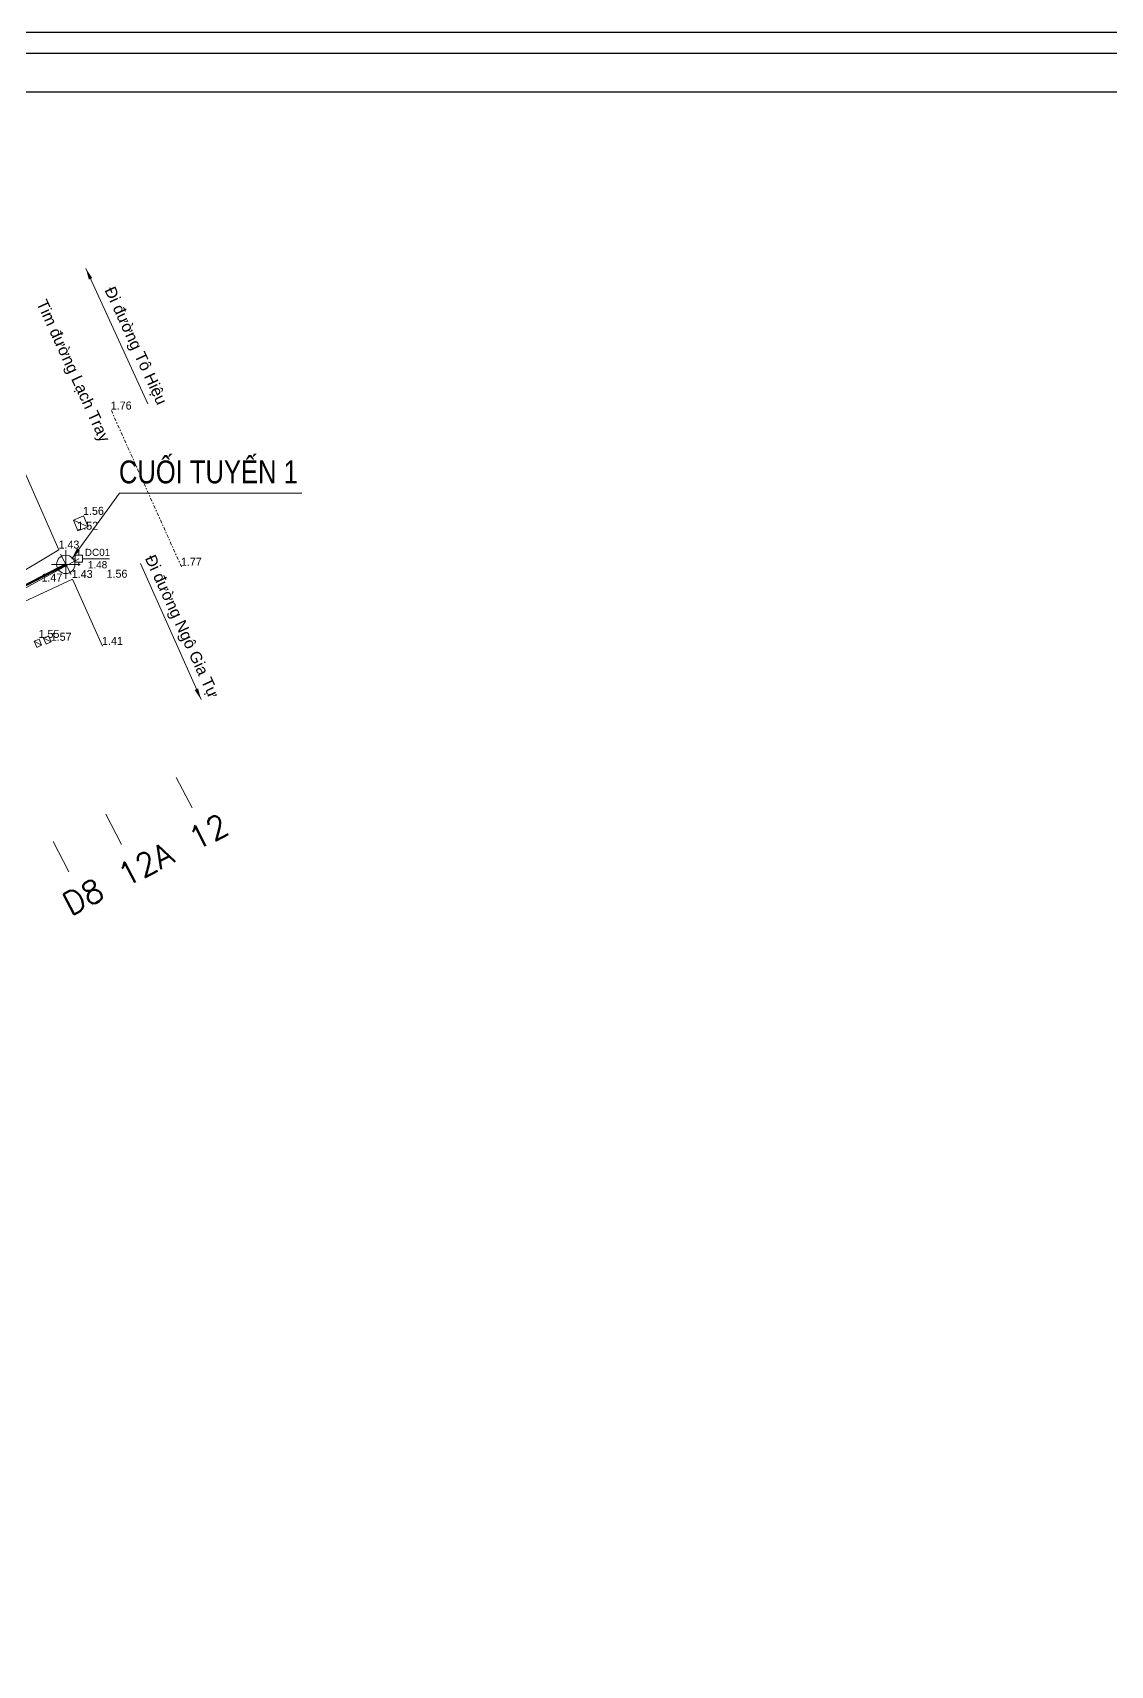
# Model space of a CAD drawing. Header units: metres. Extents: x 596935 to 599449, y 2303977 to 2305782.
# Drawn here: x 598352.3 to 598446.6, y 2304804.3 to 2304947.1 of the extents above; entities that cross this region are included whole.
import ezdxf
from ezdxf.enums import TextEntityAlignment as Align

# ---------------------------------------------------------------- set-up
doc = ezdxf.new("R2010")
doc.units = ezdxf.units.M
doc.header["$MEASUREMENT"] = 0
for name, pattern in [('CENTERX2', [4, 2.5, -0.5, 0.5, -0.5]), ('DASHDOTTED', [0.2, 0.1, -0.05, 0, -0.05]), ('HIDDEN', [0.375, 0.25, -0.125])]:
    doc.linetypes.add(name, pattern=pattern)
for name, color, linetype in [('duong', 3, 'Continuous'), ('ga', 5, 'Continuous'), ('GHI CHU', 7, 'Continuous'), ('GHICHU', 7, 'Continuous'), ('KHUNGTEN', 5, 'Continuous'), ('KYHIEU', 250, 'Continuous'), ('pntelev', 2, 'Continuous'), ('thep', 2, 'Continuous'), ('tram', 6, 'Continuous'), ('TUYEN', 7, 'Continuous')]:
    doc.layers.add(name, color=color, linetype=linetype)
for name, color, linetype, lineweight in [('LC Dim', 8, 'Continuous', 18), ('LC Khac', 4, 'Continuous', 9), ('LC MANH DUT', 35, 'HIDDEN', 5), ('LC Net manh', 239, 'Continuous', 5), ('LC Text2', 7, 'Continuous', 25)]:
    doc.layers.add(name, color=color, linetype=linetype, lineweight=lineweight)
doc.styles.add('ghi chu', font='arial.ttf')
doc.styles.add('STYLE1', font='')
doc.styles.add('T2', font='', dxfattribs={"width": 0.8})
doc.styles.add('TENCOC', font='Vnromanc.shx')
doc.styles.get('STYLE1').set_extended_font_data('.VnArial')
doc.styles.get('T2').set_extended_font_data('.VnArialH')
doc.dimstyles.get("Standard").update_dxf_attribs({"dimtxt": 0.18, "dimasz": 0.18, "dimexe": 0.18, "dimexo": 0.0625, "dimgap": 0.09, "dimtad": 0, "dimtih": 1, "dimtoh": 1, "dimdec": 4, "dimzin": 0, "dimdsep": 46, "dimtxsty": 'Standard', "dimcen": 0.09, "dimadec": 0, "dimazin": 0, "dimtfac": 1, "dimtdec": 4, "dimtofl": 0, "dimtmove": 0, "dimatfit": 3, "dimfxl": 1, "dimtolj": 1, "dimtzin": 0, "dimarcsym": 0})

# ---------------------------------------------------------------- blocks, each defined once
blk = doc.blocks.new('dc')
at = {"layer": 'KYHIEU', "color": 1, "lineweight": 0}
blk.add_lwpolyline([(-0.5, -0.5), (0.5, -0.5), (0.5, 0.5), (-0.5, 0.5)], close=True, dxfattribs=at)
at = {"layer": 'KYHIEU', "color": 1, "lineweight": 0, "const_width": 0.025}
blk.add_lwpolyline([(-0.04, 0, 1), (0.04, 0, 1)], format="xyb", close=True, dxfattribs=at)
at = {"layer": 'KYHIEU', "color": 1, "lineweight": 0}
for points in [[(0, 0.5), (0, 1)], [(0.5, 0), (1, 0)], [(-0.5, 0), (-1, 0)], [(0, -0.5), (0, -1)]]:
    blk.add_lwpolyline(points, dxfattribs=at)
blk = doc.blocks.new('a2')
at = {"layer": 'Defpoints', "flags": 128}
blk.add_lwpolyline([(297, 102.507), (0, 102.507), (0, -102.507), (297, -102.507)], close=True, dxfattribs=at)
at = {"layer": 'KHUNGTEN'}
blk.add_lwpolyline([(295.885, -100.496), (10, -100.496), (10, 101.392), (295.885, 101.392)], close=True, dxfattribs=at)
at = {"layer": 'thep'}
blk.add_lwpolyline([(293.77, -98.381), (12.115, -98.381), (12.115, 99.277), (293.77, 99.277)], close=True, dxfattribs=at)
blk = doc.blocks.new('bu lon')
at = {"layer": 'LC Khac', "color": 9}
for p, q in [((0.786, 0), (-0.786, 0)), ((0, -0.786), (0, 0.786))]:
    blk.add_line(p, q, dxfattribs=at)
at = {"layer": 'LC Khac', "color": 7}
blk.add_circle((0, 0), 0.5, dxfattribs=at)
blk = doc.blocks.new('MM')
at = {"layer": 'LC Khac', "xscale": 2.289702860291335, "yscale": 2.289702860291335, "zscale": 2.289702860291335}
blk.add_blockref('bu lon', (0, 0), dxfattribs=at)
blk = doc.blocks.new('COCTRENTUYEN')
at = {"layer": 'TUYEN', "color": 2, "lineweight": 0}
for p, q in [((150.94, 257.83), (151.86, 256.05)), ((161.07, 238.3), (162.45, 235.64)), ((154.89, 235.09), (156.28, 232.43)), ((150.3, 232.71), (151.68, 230.05))]:
    blk.add_line(p, q, dxfattribs=at)
at = {"layer": 'TUYEN', "color": 1, "linetype": 'CENTERX2', "lineweight": 40, "const_width": 0.2}
blk.add_lwpolyline([(0, 0), (9.33, 34.54), (26.36, 91.65), (41.92, 141.27), (44.53, 156.91), (53.43, 191.27, -0.195591), (64.67, 206.38), (105, 230.82), (130.47, 246.16), (140.63, 251.35), (151.4, 256.94)], format="xyb", dxfattribs=at)
at = {"layer": 'LC MANH DUT', "xscale": 0.6987324145411622, "yscale": 0.6987324145411622, "zscale": 0.6987324145411622, "rotation": 359.999216292062}
blk.add_blockref('MM', (151.4, 256.94, 0), dxfattribs=at)
at = {"layer": 'LC Text2', "style": 'T2', "width": 0.8}
blk.add_text('cuèi tuyÕn 1', height=2, rotation=0.0008, dxfattribs=at).set_placement((156.05, 264.03, 0))
at = {"layer": 'TUYEN', "color": 2, "lineweight": 0, "style": 'TENCOC'}
for s, p in [('12', (162.8, 231.87)), ('12A', (156.62, 228.67)), ('D8', (151.82, 226.17))]:
    blk.add_text(s, height=2, rotation=27.4316, dxfattribs=at).set_placement(p)
at = {"layer": 'LC Dim', "lineweight": 0}
blk.add_leader([(151.92, 257.43, 0), (156.1, 263.18, 0), (172.06, 263.18, 0)], dimstyle='Standard', override={"dimasz": 1, "dimgap": 0.09, "dimtad": 0, "dimdsep": 0, "dimtix": 1, "dimlwd": 0, "dimlwe": 0}, dxfattribs=at)

msp = doc.modelspace()

# ---------------------------------------------------------------- linework, layer by layer
at = {"layer": 'duong', "color": 4, "linetype": 'DASHDOTTED', "lineweight": 0, "ltscale": 3}
msp.add_line((598365.353, 2304900.389), (598359.219, 2304914.06), dxfattribs=at)
at = {"layer": 'duong', "color": 4, "linetype": 'Continuous', "lineweight": 0}
for p, q in [((598354.633, 2304901.889), (598351.24, 2304909.587)), ((598348.645, 2304898.325), (598354.633, 2304901.889)), ((598355.809, 2304899.321), (598349.501, 2304896.386)), ((598358.455, 2304893.467), (598355.809, 2304899.321))]:
    msp.add_line(p, q, dxfattribs=at)
at = {"layer": 'ga', "linetype": 'Continuous', "lineweight": 0}
for p, q in [((598355.899, 2304904.487), (598356.792, 2304904.846)), ((598356.288, 2304903.545), (598355.899, 2304904.487)), ((598355.899, 2304904.487), (598357.182, 2304903.904)), ((598356.288, 2304903.545), (598357.182, 2304903.904)), ((598353.279, 2304894.163), (598353.95, 2304893.822)), ((598352.475, 2304893.887), (598353.117, 2304893.554))]:
    msp.add_line(p, q, dxfattribs=at)
at = {"layer": 'ga', "linetype": 'Continuous', "lineweight": 0, "flags": 128}
for points in [[(598356.792, 2304904.846), (598357.182, 2304903.904)], [(598352.9, 2304894.081), (598352.475, 2304893.887)], [(598353.117, 2304893.554), (598352.9, 2304894.081)], [(598353.727, 2304894.359), (598353.279, 2304894.163)], [(598353.502, 2304893.626), (598353.279, 2304894.163)], [(598353.95, 2304893.822), (598353.727, 2304894.359)], [(598352.692, 2304893.36), (598352.475, 2304893.887)], [(598353.117, 2304893.554), (598352.707, 2304893.351)], [(598353.95, 2304893.822), (598353.502, 2304893.626)]]:
    msp.add_lwpolyline(points, dxfattribs=at)
at = {"layer": 'GHICHU', "lineweight": 0}
msp.add_line((598357.001, 2304901.103), (598359.055, 2304901.103), dxfattribs=at)
at = {"layer": 'tram', "linetype": 'Continuous', "lineweight": 0, "flags": 128}
msp.add_lwpolyline([(598292.007, 2304865.923), (598356.372, 2304901.097)], dxfattribs=at)

# ---------------------------------------------------------------- block references
at = {"layer": 'GHICHU', "lineweight": 0}
ref = msp.add_blockref('dc', (598356.376, 2304901.103), dxfattribs=dict(at, xscale=0.6250000000103964, yscale=0.6250000000103964, zscale=0.6250000000103964))
ref.add_attrib('T1', 'DC01', dxfattribs={"layer": '0', "color": 1, "height": 0.625, "style": 'STYLE1'}).set_placement((598358.009, 2304901.349), align=Align.CENTER)
ref.add_attrib('4.700', '1.48', dxfattribs={"layer": '0', "color": 1, "height": 0.625, "style": 'STYLE1'}).set_placement((598358.009, 2304900.268), align=Align.CENTER)
at = {"layer": 'LC Text2', "linetype": 'Continuous', "lineweight": 0}
msp.add_blockref('COCTRENTUYEN', (598203.833, 2304643.669), dxfattribs=at)
at = {"layer": 'pntelev', "linetype": 'Continuous', "lineweight": 0, "xscale": 1.6, "yscale": 1.6, "zscale": 1.6}
msp.add_blockref('a2', (598022.944, 2304783.116), dxfattribs=at)

# ---------------------------------------------------------------- texts
at = {"layer": 'GHI CHU', "linetype": 'Continuous', "lineweight": 0, "char_height": 1, "attachment_point": 1, "rotation": 294.59203, "style": 'ghi chu'}
for s, insert in [('\\pt3;Đi đường Tô Hiệu', (598359.51, 2304925.035)), ('\\pt3;Tim đường Lạch Tray', (598353.553, 2304923.897)), ('\\pt3;Đi đường Ngô Gia Tự', (598363.04, 2304901.57))]:
    msp.add_mtext_dynamic_manual_height_columns(s, width=16.05815, gutter_width=1, heights=[0], dxfattribs=dict(at, insert=insert))
at = {"layer": 'LC Net manh', "color": 8}
for s, p in [('1.76', (598359.169, 2304914.157)), ('1.56', (598356.742, 2304904.944)), ('1.52', (598356.238, 2304903.642)), ('1.43', (598354.599, 2304901.992)), ('1.47', (598353.107, 2304899.108)), ('1.43', (598355.759, 2304899.419)), ('1.56', (598358.8, 2304899.442)), ('1.77', (598365.303, 2304900.486)), ('1.55', (598352.85, 2304894.178)), ('1.57', (598353.916, 2304893.925)), ('1.41', (598358.405, 2304893.564))]:
    msp.add_text(s, height=0.7, dxfattribs=at).set_placement(p)

# ---------------------------------------------------------------- leaders
at = {"linetype": 'Continuous', "lineweight": 0}
for points in [[(598356.983, 2304926.505), (598362.412, 2304914.663)], [(598367.062, 2304888.782), (598361.782, 2304900.691)]]:
    msp.add_leader(points, dimstyle='Standard', override={"dimasz": 1, "dimgap": 0.09, "dimtad": 0, "dimdsep": 0, "dimtix": 1, "dimlwd": 0, "dimlwe": 0}, dxfattribs=at)

doc.saveas('drawing.dxf')
